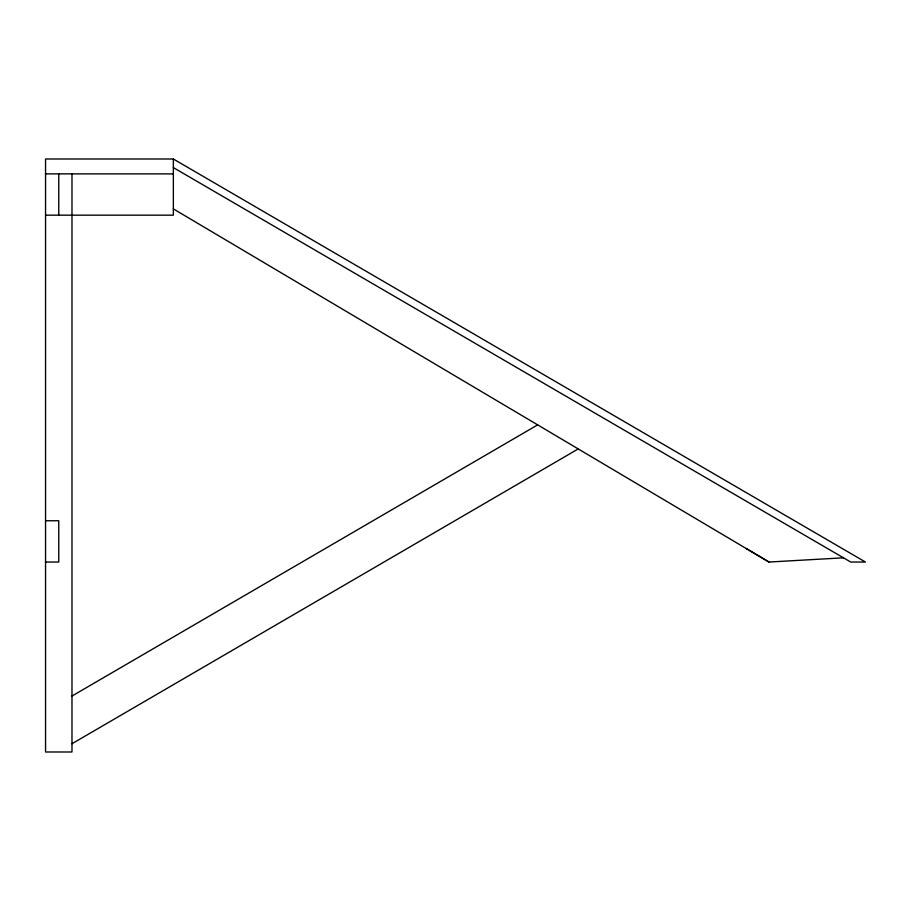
<?xml version="1.0" encoding="UTF-8"?>
<svg xmlns="http://www.w3.org/2000/svg" width="911" height="911" viewBox="0 0 911 911"><rect width="100%" height="100%" fill="white"/><g stroke="black" fill="none" stroke-linecap="round" stroke-linejoin="round"><path stroke-width="1.37" d="M71.98 696.05L537.649 424.868M71.98 743.729L578.223 448.929M173.352 208.881L769.009 562.041L843.472 557.817M173.352 167.59L850.715 562.041L865.45 562.041L173.352 159.004L45.55 159.004L45.55 751.996L71.98 751.996L71.98 173.876M45.55 173.876L173.352 173.876M45.55 215.167L173.352 215.167L173.352 159.004M45.55 520.75L58.759 520.75L58.759 562.041L45.55 562.041M746.28 548.559L769.009 562.041M58.759 173.876L58.759 215.167"/></g></svg>
